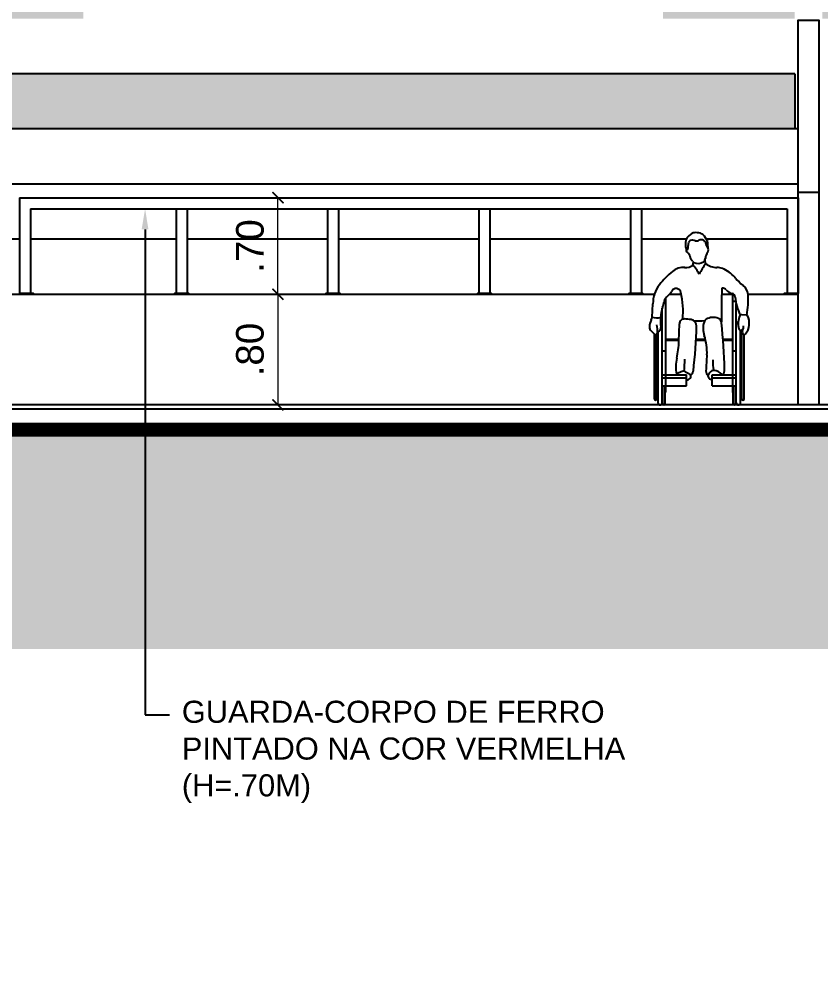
# Model space of a CAD drawing. Header units: metres. Extents: x 2494 to 3558, y 282 to 553.
# Drawn here: x 2879.59 to 2885.4, y 326.94 to 333.96 of the extents above; entities that cross this region are included whole.
import ezdxf
from ezdxf import colors
from ezdxf.entities.mleader import LeaderData, LeaderLine
from ezdxf.math import Vec2, Vec3

# ---------------------------------------------------------------- set-up
doc = ezdxf.new("R2010")
doc.units = ezdxf.units.M
doc.header["$LTSCALE"] = 7
doc.header["$MEASUREMENT"] = 0
doc.header["$PDMODE"] = 2
doc.layers.add('2prancha', color=4, linetype='Continuous', lineweight=18)
for name, color, linetype in [('COTA 1 100', 2, 'Continuous'), ('HACHURA PISOS', 250, 'Continuous'), ('PENA 0.15', 7, 'Continuous'), ('PENA 01', 1, 'Continuous'), ('PENA 02', 2, 'Continuous'), ('PENA 06', 6, 'Continuous'), ('TXT ESPECIFICAÇÕES', 7, 'Continuous')]:
    doc.layers.add(name, color=color, linetype=linetype)
doc.styles.add('ATTR', font='romans.shx', dxfattribs={"width": 0.8, "height": 0.7})
doc.styles.add('Luana', font='arial.ttf')
doc.styles.get("Standard").update_dxf_attribs({"font": 'arial.ttf'})
doc.dimstyles.new('arial100', dxfattribs={"dimtxt": 0.2, "dimasz": 0.08, "dimexe": 0.05, "dimexo": 0.2, "dimgap": 0.1, "dimtad": 1, "dimzin": 4, "dimdsep": 46, "dimtxsty": 'Luana', "dimblk": 'ARCHTICK', "dimcen": 0, "dimclrd": 7, "dimclre": 7, "dimclrt": 256, "dimadec": 0, "dimazin": 0, "dimtfac": 1, "dimtix": 1, "dimtmove": 0, "dimatfit": 3, "dimldrblk": 'CLOSEDBLANK', "dimfxl": 0, "dimlwd": 5, "dimlwe": 5, "dimarcsym": 0})

# ---------------------------------------------------------------- blocks, each defined once
blk = doc.blocks.new('A$C1B27661D')
at = {"layer": 'PENA 02'}
for p, q in [((-5.6496, 0.7), (0, 0.7)), ((-5.6496, 0.7), (-5.6496, 0.0062)), ((0, 0.7), (0, 0.0062)), ((-5.5696, 0.62), (-0.08, 0.62)), ((-5.5696, 0.62), (-5.5696, 0.0062)), ((-4.5117, 0.62), (-4.5117, 0.0062)), ((-4.4317, 0.62), (-4.4317, 0.0062)), ((-3.4138, 0.62), (-3.4138, 0.0062)), ((-3.3338, 0.62), (-3.3338, 0.0062)), ((-2.3159, 0.62), (-2.3159, 0.0062)), ((-2.2359, 0.62), (-2.2359, 0.0062)), ((-1.2179, 0.62), (-1.2179, 0.0062)), ((-1.1379, 0.62), (-1.1379, 0.0062)), ((-0.08, 0.62), (-0.08, 0.0062))]:
    blk.add_line(p, q, dxfattribs=at)
for points in [[(-5.6496, 0), (-5.5473, 0), (-5.5473, 0.0062), (-5.6496, 0.0062)], [(-4.5235, 0), (-4.4212, 0), (-4.4212, 0.0062), (-4.5235, 0.0062)], [(-3.4256, 0), (-3.3232, 0), (-3.3232, 0.0062), (-3.4256, 0.0062)], [(-2.3277, 0), (-2.2253, 0), (-2.2253, 0.0062), (-2.3277, 0.0062)], [(-1.2298, 0), (-1.1274, 0), (-1.1274, 0.0062), (-1.2298, 0.0062)], [(-0.1024, 0), (0, 0), (0, 0.0062), (-0.1024, 0.0062)]]:
    blk.add_lwpolyline(points, close=True, dxfattribs=at)
blk = doc.blocks.new('Wchair-f.dwg2000')
for p, q in [((2.31, 47.71), (1.49, 48.92)), ((-1.82, 40.56), (-1.65, 41.32)), ((1.85, 40.99), (1.7, 42.04)), ((-9.73, 3.66), (-9.73, 31.03)), ((9.73, 3.66), (9.73, 32.23)), ((-13.64, 25.46), (-13.44, 29.31)), ((-10.19, 30.03), (-9.73, 30.03)), ((9.73, 30.03), (10.59, 30.03)), ((10.72, 0.62), (10.72, 29.37)), ((-10.72, 0.62), (-10.72, 28.06)), ((12.25, 26.17), (13.58, 26.12)), ((-5.89, 18.5), (-5.72, 23.54)), ((-12.95, 20.53), (-13.96, 21.44)), ((-13, 1.69), (-13, 20.58)), ((-12.37, 1.69), (-12.37, 20.48)), ((-11.97, 0.62), (-11.97, 21.13)), ((-11.43, 21.55), (-11.76, 21.19)), ((11.97, 0.62), (11.97, 21.6)), ((12.38, 1.69), (12.38, 21.74)), ((13, 1.69), (13, 20.4)), ((-9.73, 19.02), (-5.88, 19.02)), ((-9.73, 18.77), (-5.88, 18.77)), ((-0.95, 18.77), (1.84, 18.77)), ((-0.94, 19.02), (1.77, 19.02)), ((6.89, 19.02), (9.73, 19.02)), ((6.91, 18.77), (9.73, 18.77)), ((-10.72, 15.65), (-9.73, 15.65)), ((9.73, 15.65), (10.72, 15.65)), ((-10.72, 8.72), (-3.72, 8.72)), ((-5.27, 9.6), (-6.35, 9.08)), ((-4.01, 9.6), (-2.99, 9.12)), ((-3.72, 5.48), (-3.72, 8.72)), ((3.72, 5.48), (3.72, 8.72)), ((3.72, 8.72), (10.72, 8.72)), ((-10.72, 7.83), (-3.72, 7.83)), ((-3.72, 7.29), (-3.4, 7.29)), ((3.46, 7.45), (3.72, 7.45)), ((3.72, 7.83), (10.72, 7.83)), ((-10.72, 5.48), (-3.72, 5.48)), ((-10.56, 3.5), (-10.72, 3.66)), ((-10.56, 0.34), (-10.56, 5.48)), ((-9.88, 0.34), (-9.88, 5.48)), ((-9.88, 3.5), (-9.73, 3.66)), ((3.72, 5.48), (10.72, 5.48)), ((9.88, 3.5), (9.73, 3.66)), ((9.88, 0.34), (9.88, 5.48)), ((10.56, 0.34), (10.56, 5.48)), ((10.56, 3.5), (10.72, 3.66))]:
    blk.add_line(p, q)
for centre, radius, start, end in [((-2.15, 47.21), 1.81, 155.1123, 169.7081), ((-0.38, 46.39), 3.76, 115.9521, 155.1123), ((-1.3, 48.28), 1.66, 95.0157, 115.9521), ((-1.03, 45.18), 4.77, 73.1345, 95.0157), ((0.61, 46.7), 1.19, 29.744, 120.8667), ((-0.26, 47.72), 2.12, 34.4485, 73.1345), ((2.25, 46.41), 6.28, 169.7081, 182.3665), ((-3.6, 46.17), 0.421, 182.3665, 183.5924), ((-2.33, 46.24), 1.7, 182.8275, 226.9009), ((-3.1, 44.77), 0.716, 143.052, 240.0098), ((-5.51, 46.15), 2.33, 330.3194, 0.5911), ((-1.08, 46.46), 2.12, 164.2775, 186.5623), ((-3.6, 46.17), 0.421, 0.5911, 6.5623), ((-2.28, 46.8), 0.875, 105.0544, 164.2775), ((-1.9, 45.4), 2.33, 71.495, 105.0544), ((-0.72, 48.93), 1.4, 251.495, 300.8667), ((1.99, 47.49), 0.394, 209.744, 220.374), ((0.25, 46.02), 1.88, 3.7908, 40.374), ((3.05, 46.2), 0.917, 183.7908, 240.8808), ((1.99, 47.49), 0.394, 6.3962, 34.4485), ((-129.29, 32.78), 132.49, 5.2961, 6.3962), ((1.64, 44.91), 1.01, 322.3804, 5.2961), ((-4.25, 42.77), 1.59, 6.1003, 60.0098), ((-1.76, 43.04), 0.917, 186.1003, 217.5668), ((-6.47, 39.41), 5.03, 26.632, 37.5668), ((0.57, 42.53), 1.22, 303.2677, 358.6555), ((4.87, 42.42), 3.07, 142.3804, 178.6555), ((-4.57, 34.77), 5.07, 86.206, 128.9111), ((-4, 43.44), 3.62, 266.206, 307.0831), ((-1.22, 42.04), 0.843, 206.632, 246.082), ((-12.16, 31.67), 13.64, 27.1503, 40.6464), ((-0.37, 43.96), 2.94, 246.082, 303.2677), ((25.25, 24.59), 28.56, 144.9716, 152.234), ((4.95, 44.59), 4.75, 229.3694, 272.1267), ((5.27, 36.07), 3.77, 67.1484, 92.1267), ((2.85, 30.34), 9.99, 41.9944, 67.1484), ((6.81, 20.67), 23.19, 128.9111, 142.4134), ((5.99, 33.17), 5.77, 38.4538, 41.9944), ((19.38, 43.8), 11.32, 218.4538, 233.8622), ((-4.42, 29.31), 9.03, 142.4134, 180), ((-6.72, 32.28), 1.44, 12.3014, 151.4353), ((472.07, 22.86), 465.66, 178.6513, 179.8446), ((6.79, 32.54), 1.31, 37.2809, 101.3914), ((10.61, 31.79), 3.54, 2.9196, 53.8622), ((-7.45, 29.37), 2.81, 127.1939, 168.0605), ((-11.74, 35.02), 4.28, 307.1939, 331.4353), ((-31.2, 26.95), 26.5, 355.4124, 12.3014), ((10.04, 35.01), 2.77, 217.2809, 258.9112), ((9.29, 31.17), 1.14, 5.0811, 78.9112), ((24.69, 32.54), 14.32, 185.0811, 206.8892), ((-14.34, 30.52), 28.53, 350.974, 2.9196), ((1.42, 24.38), 12.69, 161.9164, 175.8638), ((-25.66, 33.22), 15.8, 341.9164, 348.0605), ((-15.98, 25.8), 2.36, 329.3959, 351.7112), ((-11.99, 31.88), 6.63, 255.5471, 276.473), ((-2.31, 24.35), 8.97, 174.0082, 190.9743), ((4.01, 21.46), 3.9, 66.69, 120.9461), ((18.04, 23.42), 6.73, 158.6575, 191.9375), ((12.22, 25.69), 0.482, 87.5262, 158.6575), ((9.7, 23.65), 4.83, 320.2983, 27.4394), ((13.58, 25.66), 0.454, 27.4394, 90), ((-10.65, 22.64), 3.83, 149.3959, 181.2361), ((-12.93, 22.6), 1.55, 181.2361, 228.1244), ((-20.73, 21.49), 8.61, 355.7597, 11.7711), ((-12.37, 22.41), 1.27, 317.4197, 10.9743), ((-11.35, 23.38), 0.625, 0, 83.6141), ((-4.31, 23.49), 1.42, 86.9793, 178.0806), ((-5.21, 6.38), 18.56, 81.1404, 86.9793), ((-2.63, 22.9), 1.83, 357.701, 81.1404), ((-130.6, 25.47), 129.83, 353.0613, 358.8667), ((-0.07, 38.38), 14, 263.294, 277.0329), ((7.2, 22.14), 6.11, 162.1687, 199.7238), ((2.75, 23.57), 1.44, 120.9461, 162.1687), ((4.95, 23.62), 1.55, 5.5221, 66.69), ((-201.61, 3.65), 209.06, 1.8095, 5.5221), ((11.35, 23.38), 0.625, 90.9671, 180), ((11.71, 22.59), 1.16, 327.9072, 16.5306), ((-12.63, 20.89), 0.486, 228.1244, 355.7597), ((-11.91, 21.33), 0.205, 178.9301, 317.4197), ((-11.46, 15.45), 13.71, 355.8492, 19.7238), ((11.99, 22.14), 0.539, 191.9375, 297.9084), ((11.37, 23.3), 1.86, 297.9084, 317.2917), ((13.81, 21.27), 1.32, 147.9072, 208.9564), ((13.06, 20.86), 0.459, 208.9564, 320.2983), ((-33.08, 19.42), 27.21, 347.4595, 358.0806), ((211.13, -0.7), 209.47, 175.8492, 177.11), ((4.95, 10.95), 11.76, 167.4595, 190.1505), ((-43.47, 13.21), 39.26, 354.8941, 0.0311), ((14.75, 12.29), 10.8, 176.0333, 192.2969), ((-5.94, 8.23), 0.944, 115.6194, 149.154), ((-4.64, 8.28), 1.46, 64.6159, 115.6194), ((-3.4, 8.25), 0.957, 270, 64.6159), ((-3.26, 9.97), 1.54, 298.7971, 353.0613), ((3.41, 9.78), 1.48, 177.11, 234.5643), ((3.46, 8.39), 0.934, 150.7396, 270), ((5, 7.53), 2.69, 120.3014, 150.7396), ((4.13, 9.01), 0.981, 86.6012, 120.3014), ((3.98, 6.38), 3.61, 43.5808, 86.6012), ((6.22, 8.51), 0.518, 23.2223, 43.5808), ((4.93, 10.18), 2.43, 322.967, 1.8095), ((-12.69, 1.69), 0.312, 180, 0), ((-11.35, 0.62), 0.625, 180, 0), ((-10.22, 0.34), 0.34, 180, 0), ((10.22, 0.34), 0.34, 180, 0), ((11.35, 0.62), 0.625, 180, 0), ((12.69, 1.69), 0.312, 180, 0)]:
    blk.add_arc(centre, radius, start, end)
at = {"style": 'ATTR', "width": 0.8, "flags": 9}
blk.add_attdef('ESTCODE', (0, 0), '', height=0.7, dxfattribs=at)
blk = doc.blocks.new('deficiente 05')
at = {"xscale": 2.5, "yscale": 2.5, "zscale": 2.5}
blk.add_blockref('Wchair-f.dwg2000', (232.27, 143.29), dxfattribs=at)
blk = doc.blocks.new('_ArchTick')
at = {"color": 0, "linetype": 'ByBlock', "const_width": 0.15}
blk.add_lwpolyline([(-0.5, -0.5), (0.5, 0.5)], dxfattribs=at)
blk = doc.blocks.new('*D290')
at = {"layer": 'COTA 1 100', "color": 7, "lineweight": 5}
for p, q in [((2881.6126, 332.6642), (2881.4139, 332.6642)), ((2881.4639, 331.9642), (2881.4639, 332.6642)), ((2881.6126, 331.9642), (2881.4139, 331.9642))]:
    blk.add_line(p, q, dxfattribs=at)
at = {"layer": 'Defpoints', "color": 0}
for p in [(2881.4639, 332.6642), (2881.8126, 332.6642), (2881.8126, 331.9642)]:
    blk.add_point(p, dxfattribs=at)
at = {"layer": 'COTA 1 100', "color": 7, "lineweight": 5, "xscale": 0.08, "yscale": 0.08, "zscale": 0.08}
for p, rotation in [((2881.4639, 332.6642), 90), ((2881.4639, 331.9642), 270)]:
    blk.add_blockref('_ArchTick', p, dxfattribs=dict(at, rotation=rotation))
at = {"layer": 'COTA 1 100', "insert": (2881.2618, 332.3142), "char_height": 0.2, "attachment_point": 5, "rotation": 90, "style": 'Luana'}
blk.add_mtext('.70', dxfattribs=at)
blk = doc.blocks.new('_ClosedBlank')
at = {"layer": '2prancha', "color": 0, "lineweight": -2}
for p, q in [((-1, 0.167), (0, 0)), ((-1, 0.167), (-1, -0.167)), ((0, 0), (-1, -0.167))]:
    blk.add_line(p, q, dxfattribs=at)
blk = doc.blocks.new('*D291')
at = {"layer": 'COTA 1 100', "color": 7, "lineweight": 5}
for p, q in [((2881.6126, 331.9642), (2881.4139, 331.9642)), ((2881.4639, 331.9642), (2881.4639, 331.1625)), ((2881.2639, 331.1625), (2881.5139, 331.1625))]:
    blk.add_line(p, q, dxfattribs=at)
at = {"layer": 'Defpoints', "color": 0}
for p in [(2881.8126, 331.9642), (2879.5882, 331.1625), (2881.4639, 331.1625)]:
    blk.add_point(p, dxfattribs=at)
at = {"layer": 'COTA 1 100', "color": 7, "lineweight": 5, "xscale": 0.08, "yscale": 0.08, "zscale": 0.08}
for p, rotation in [((2881.4639, 331.9642), 90), ((2881.4639, 331.1625), 270)]:
    blk.add_blockref('_ArchTick', p, dxfattribs=dict(at, rotation=rotation))
at = {"layer": 'COTA 1 100', "insert": (2881.2618, 331.5634), "char_height": 0.2, "attachment_point": 5, "rotation": 90, "style": 'Luana'}
blk.add_mtext('.80', dxfattribs=at)

msp = doc.modelspace()

# ---------------------------------------------------------------- hatches: boundary and pattern name
at = {"layer": 'HACHURA PISOS'}
h = msp.add_hatch(dxfattribs=at)
h.set_pattern_fill('BLOCO2,_O', color=256, pattern_type=2)
h.set_pattern_definition([(0, (5770.05782, 667.37237), (0.2, 0.2), [0.4, 0]), (0, (5770.05782, 667.57237), (0.2, 0.2), [0.4, 0]), (90, (5770.05782, 667.37237), (-0.2, 0.2), [0.2, -0.2]), (90, (5770.45782, 667.37237), (-0.2, 0.2), [0.2, -0.2])])
h.paths.add_polyline_path([(2902.9316, 338.3625), (2902.2766, 338.3625), (2902.2766, 333.9625), (2902.9316, 333.9625)])
h.paths.add_polyline_path([(2907.7932, 333.5625), (2902.2766, 333.5625), (2902.2766, 333.1668), (2907.7932, 333.1668)])
h.paths.add_polyline_path([(2907.7932, 338.3625), (2907.1382, 338.3625), (2907.1382, 333.9625), (2907.7932, 333.9625)])
h.paths.add_polyline_path([(2908.6482, 338.3625), (2907.9932, 338.3625), (2907.9932, 333.9625), (2908.6482, 333.9625)])
h.paths.add_polyline_path([(2913.5132, 335.9709), (2912.8549, 335.5908), (2912.8549, 333.9625), (2913.5132, 333.9625)])
h.paths.add_polyline_path([(2913.5132, 338.3625), (2912.8549, 338.3625), (2912.8549, 335.5908), (2913.5132, 335.9709)])
h.paths.add_polyline_path([(2913.5132, 333.5625), (2907.9932, 333.5625), (2907.9932, 333.1668), (2913.5132, 333.1668)])
h.paths.add_polyline_path([(2891.4982, 338.3625), (2890.5432, 338.3625), (2890.5432, 333.9625), (2891.4982, 333.9625)])
h.paths.add_polyline_path([(2896.3599, 333.5625), (2890.5432, 333.5625), (2890.5432, 333.1668), (2896.3599, 333.1668)])
h.paths.add_polyline_path([(2896.3599, 338.3625), (2895.7049, 338.3625), (2895.7049, 333.9625), (2896.3599, 333.9625)])
h.paths.add_polyline_path([(2897.2149, 338.3625), (2896.5599, 338.3625), (2896.5599, 333.9625), (2897.2149, 333.9625)])
h.paths.add_polyline_path([(2902.0766, 333.5625), (2896.5599, 333.5625), (2896.5599, 333.1668), (2902.0766, 333.1668)])
h.paths.add_polyline_path([(2902.0766, 338.3625), (2901.4216, 338.3625), (2901.4216, 333.9625), (2902.0766, 333.9625)])
h.paths.add_polyline_path([(2868.6182, 338.3625), (2867.5382, 338.3625), (2867.5382, 336.1825), (2867.5382, 334.0825), (2867.5382, 334.0525), (2868.1905, 334.0525), (2868.1905, 334.2744, -0.414214), (2868.0962, 334.3687, -1), (2868.2848, 334.3687), (2868.6182, 334.3687)])
h.paths.add_polyline_path([(2873.4799, 338.3625), (2872.8249, 338.3625), (2872.8249, 333.9625), (2873.4799, 333.9625)])
h.paths.add_polyline_path([(2874.3349, 338.3625), (2873.6799, 338.3625), (2873.6799, 333.9625), (2874.3349, 333.9625)])
h.paths.add_polyline_path([(2879.1966, 338.3625), (2878.5416, 338.3625), (2878.5416, 333.9625), (2879.1966, 333.9625)])
h.paths.add_polyline_path([(2873.4799, 333.5625), (2870.4882, 333.5625), (2870.4882, 333.1668), (2873.4799, 333.1668)])
h.paths.add_polyline_path([(2870.3382, 333.5625), (2869.5382, 333.5625), (2869.4013, 333.5625), (2869.2514, 333.5625), (2869.1782, 333.5625), (2869.1782, 332.6925), (2870.3382, 332.6925)])
h.paths.add_polyline_path([(2879.1966, 333.5625), (2873.6799, 333.5625), (2873.6799, 333.1668), (2879.1966, 333.1668)])
h.paths.add_polyline_path([(2885.2132, 333.5625), (2879.3966, 333.5625), (2879.3966, 333.1668), (2885.2132, 333.1668)])
h.paths.add_polyline_path([(2885.2132, 338.3625), (2884.2582, 338.3625), (2884.2582, 333.9625), (2885.2132, 333.9625)])
h.paths.add_polyline_path([(2880.0516, 338.3625), (2879.3966, 338.3625), (2879.3966, 333.9625), (2880.0516, 333.9625)])
h.paths.add_polyline_path([(2890.3432, 338.3625), (2888.3039, 338.3625), (2888.3039, 337.4446), (2889.1282, 337.4446), (2889.1282, 336.0625), (2886.6282, 336.0625), (2886.6282, 337.4446), (2888.3039, 337.4446), (2888.3039, 338.3625), (2885.4132, 338.3625), (2885.4132, 333.9625), (2890.3432, 333.9625)])
at = {"layer": 'PENA 01', "ltscale": 1.5}
h = msp.add_hatch(dxfattribs=at)
h.set_pattern_fill('EARTH', color=256, scale=0.75, angle=45, style=0, double=1)
h.set_pattern_definition([(45, (2958.04863, 464.2222), (3e-17, 0.26516504), [0.1875, -0.1875]), (45, (2957.99892, 464.27191), (3e-17, 0.26516504), [0.1875, -0.1875]), (45, (2957.9492, 464.32163), (3e-17, 0.26516504), [0.1875, -0.1875]), (135, (2957.9492, 464.35478), (-0.26516504, 6e-17), [0.1875, -0.1875]), (135, (2957.99892, 464.4045), (-0.26516504, 6e-17), [0.1875, -0.1875]), (135, (2958.04863, 464.45421), (-0.26516504, 6e-17), [0.1875, -0.1875])])
h.paths.add_polyline_path([(2955.8998, 330.7925), (2948.2088, 330.7925), (2948.2088, 330.8925), (2915.7255, 330.8925), (2915.7255, 330.6925), (2913.5382, 330.6925), (2913.5382, 331.0125), (2912.4182, 331.0125), (2912.4182, 330.9825), (2868.9782, 330.9825), (2858.2137, 331.0125), (2858.2137, 331.0825), (2856.2154, 331.0825), (2856.2154, 329.3925), (2955.8998, 329.3925)])

# ---------------------------------------------------------------- linework, layer by layer
at = {"layer": 'PENA 0.15'}
for p, q in [((2870.4882, 333.1668), (2885.2382, 333.1668)), ((2870.4882, 332.7659), (2885.2382, 332.7659)), ((2870.4882, 332.3651), (2879.5886, 332.3651)), ((2879.6686, 332.3651), (2880.7265, 332.3651)), ((2880.8065, 332.3651), (2881.8245, 332.3651)), ((2881.9045, 332.3651), (2882.9224, 332.3651)), ((2883.0024, 332.3651), (2884.0203, 332.3651)), ((2884.1003, 332.3651), (2884.4271, 332.3651)), ((2884.5714, 332.3651), (2885.1582, 332.3651))]:
    msp.add_line(p, q, dxfattribs=at)
msp.add_lwpolyline([(2885.2382, 332.7025), (2885.2382, 333.9525), (2885.3882, 333.9525), (2885.3882, 332.7025)], dxfattribs=at)
at = {"layer": 'PENA 01'}
for q in [(2879.3966, 333.5625), (2885.2132, 333.1668)]:
    msp.add_line((2885.2132, 333.5625), q, dxfattribs=at)
at = {"layer": 'PENA 02'}
for p, q in [((2885.3882, 332.7025), (2885.2382, 332.7025)), ((2870.4882, 331.9642), (2884.1949, 331.9642)), ((2884.3042, 331.9642), (2884.3903, 331.9642)), ((2884.6827, 331.9642), (2884.7701, 331.9642)), ((2884.8738, 331.9642), (2885.2382, 331.9642)), ((2913.5382, 331.1625), (2869.1282, 331.1625))]:
    msp.add_line(p, q, dxfattribs=at)
msp.add_lwpolyline([(2885.3882, 332.7125), (2885.3882, 331.1625), (2885.2382, 331.1625), (2885.2382, 332.7125)], dxfattribs=at)
at = {"layer": 'PENA 02', "ltscale": 1.5, "const_width": 0.1}
msp.add_lwpolyline([(2856.2154, 331.0825), (2858.2137, 331.0825), (2858.2137, 331.0125), (2868.9782, 331.0125), (2868.9782, 330.9825), (2912.4182, 330.9825), (2912.4182, 331.0125), (2913.5382, 331.0125), (2913.5382, 330.6925), (2915.7255, 330.6925), (2915.7255, 330.8925), (2948.2088, 330.8925), (2948.2088, 330.7925), (2955.8998, 330.7925)], dxfattribs=at)
at = {"layer": 'PENA 06'}
msp.add_line((2869.1282, 331.1325), (2912.2682, 331.1325), dxfattribs=at)

# ---------------------------------------------------------------- block references
at = {"layer": 'PENA 02'}
msp.add_blockref('A$C1B27661D', (2885.2382, 331.9642), dxfattribs=at)
at = {"layer": 'PENA 02', "xscale": 0.01, "yscale": 0.01, "zscale": 0.01}
msp.add_blockref('deficiente 05', (2882.1976, 329.7296), dxfattribs=at)

# ---------------------------------------------------------------- dimensions: what is measured, and where the dimension line sits
at = {"layer": 'COTA 1 100'}
for base, p2, override, picture, middle in [((2881.4639, 332.6642), (2881.8126, 332.6642), {"dimfxl": 0.2}, '*D290', (2881.2618, 332.3142)), ((2881.4639, 331.1625), (2879.5882, 331.1625), {"dimtmove": 1, "dimfxl": 0.2}, '*D291', (2881.2618, 331.5634))]:
    dim = msp.add_linear_dim(base=base, p1=(2881.8126, 331.9642), p2=p2, angle=90, dimstyle='arial100', override=override, dxfattribs=at)
    dim.commit()
    dim.dimension.update_dxf_attribs({"geometry": picture, "text_midpoint": middle})

# ---------------------------------------------------------------- leaders
at = {"layer": 'TXT ESPECIFICAÇÕES', "ltscale": 0.05}
ml = msp.add_multileader_mtext('Standard', dxfattribs=at)
ml.set_content('GUARDA-CORPO DE FERRO\\PPINTADO NA COR VERMELHA\\P(H=.70M)', color=256)
ml.set_leader_properties()
ml.build(insert=Vec2(0, 0))
ml.multileader.update_dxf_attribs({"dogleg_length": 0.36, "arrow_head_size": 0.15})
ctx = ml.context
ctx.base_point, ctx.char_height, ctx.arrow_head_size, ctx.landing_gap_size, ctx.plane_origin = Vec3(2880.677, 328.9136), 0.16, 0.15, 0.09, Vec3(2875.2693, 325.91)
notes = []
notes.append((ctx, [(0, (1, 1, 0), (2880.5003, 328.9136), (1, 0), 0.1767, [(0, [(2880.5003, 332.5842)], 0, [])])]))
ctx.mtext.insert, ctx.mtext.flow_direction = Vec3(2880.767, 329.0171), 5
for ctx, leaders in notes:
    for number, flags, end, landing, length, lines in leaders:
        leader = LeaderData()
        leader.index, (leader.has_last_leader_line, leader.has_dogleg_vector, leader.attachment_direction) = number, flags
        leader.last_leader_point, leader.dogleg_vector, leader.dogleg_length = Vec3(end), Vec3(landing), length
        for number, points, colour, breaks in lines:
            line = LeaderLine()
            line.index, line.vertices, line.color, line.breaks = number, Vec3.list(points), colors.encode_raw_color(colour), breaks
            leader.lines.append(line)
        ctx.leaders.append(leader)

doc.saveas('drawing.dxf')
